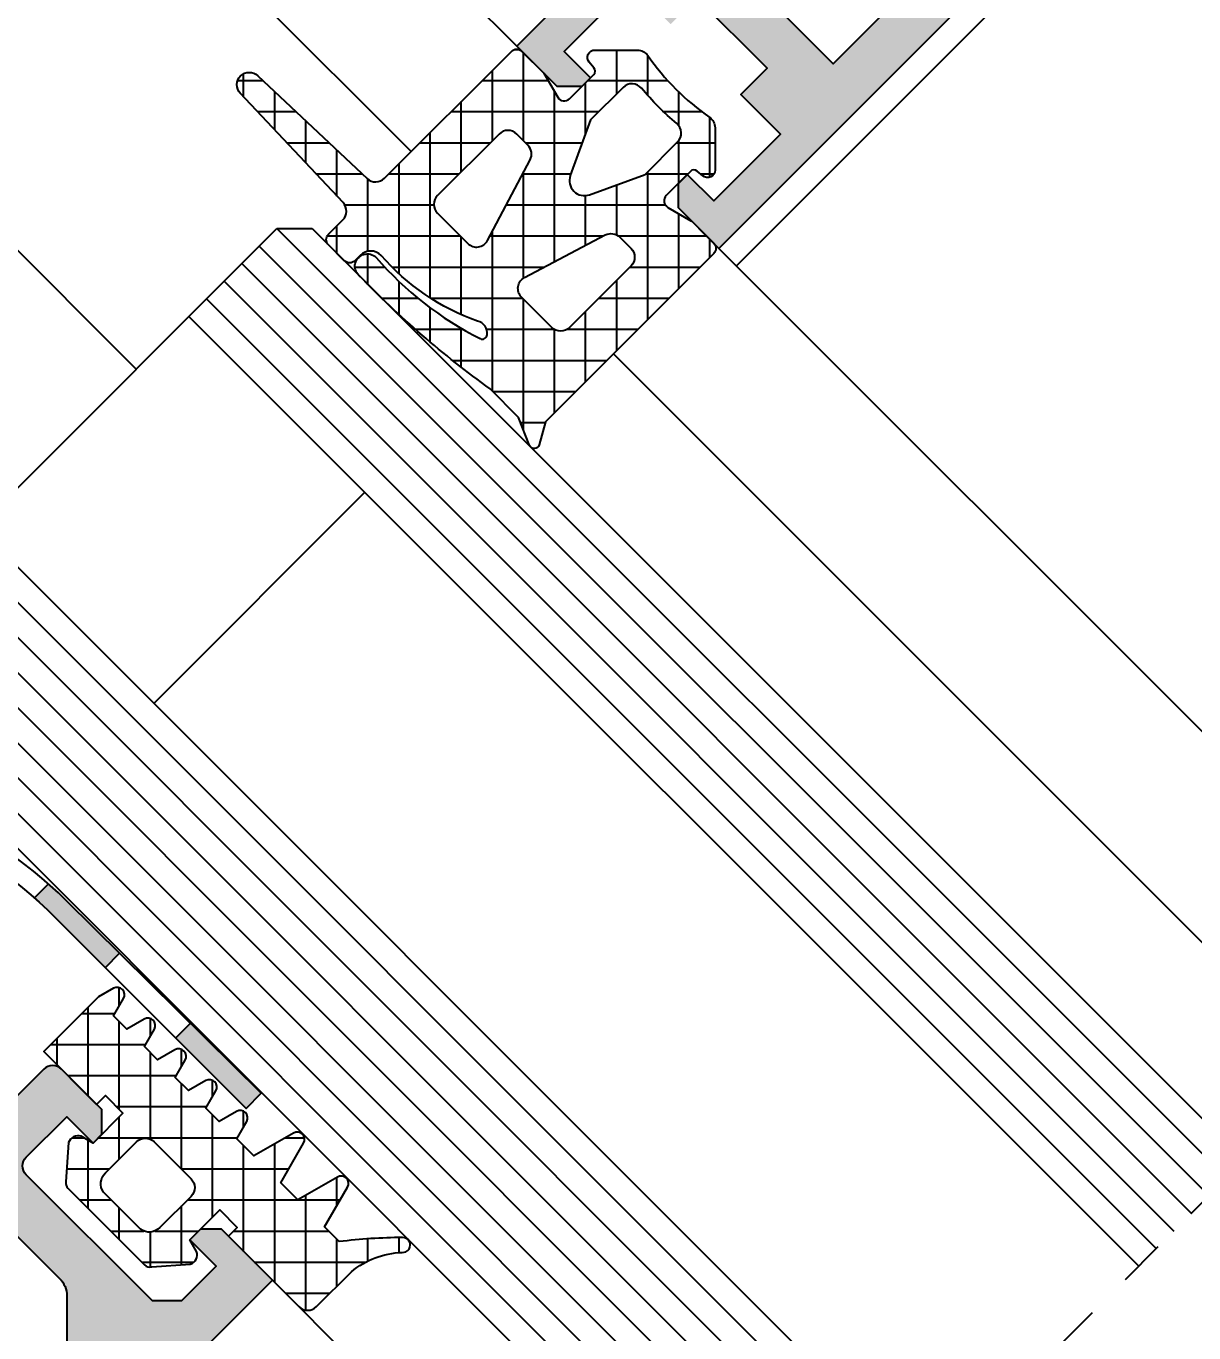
# Model space of a CAD drawing. Extents: x 0 to 4131, y -1600 to 527.
# Drawn here: x 127.5 to 174.4, y -249.1 to -196.6 of the extents above; entities that cross this region are included whole.
import ezdxf

# ---------------------------------------------------------------- set-up
doc = ezdxf.new("R2010")
doc.units = 0
doc.header["$LTSCALE"] = 7.5
doc.header["$MEASUREMENT"] = 0
doc.linetypes.add('CENTER', pattern=[2, 1.25, -0.25, 0.25, -0.25])
doc.layers.get('0').update_dxf_attribs({"linetype": 'CONTINUOUS'})
doc.layers.get('DEFPOINTS').update_dxf_attribs({"linetype": 'CONTINUOUS'})
for name, color, linetype in [('ASSI', 1, 'CENTER'), ('FILL', 8, 'CONTINUOUS'), ('FINE', 7, 'CONTINUOUS'), ('GOMMA', 3, 'CONTINUOUS'), ('GROSSA', 4, 'CONTINUOUS'), ('QUOTE', 254, 'CONTINUOUS'), ('TRATTEGGI', 140, 'CONTINUOUS'), ('VETRO', 6, 'CONTINUOUS')]:
    doc.layers.add(name, color=color, linetype=linetype)
doc.styles.get("Standard").update_dxf_attribs({"font": 'romans.shx'})
doc.dimstyles.new('SCALA_1-1$0', dxfattribs={"dimtxt": 2, "dimasz": 1, "dimexe": 1.5, "dimexo": 1.5, "dimgap": 1, "dimtad": 3, "dimdsep": 46, "dimtxsty": 'Standard', "dimblk1": 'PUNTO', "dimblk2": 'PUNTO', "dimsah": 1, "dimcen": 0.09, "dimclrt": 2, "dimadec": 0, "dimazin": 0, "dimtfac": 0.7, "dimtmove": 0, "dimatfit": 3, "dimldrblk": 'PUNTO', "dimfxl": 1, "dimtolj": 2, "dimarcsym": 0})
pattern_1 = [(90, (6.193382572064079, -320), (-1.25, 2.220446049250313e-16), []), (180, (6.193382572064079, -320), (-2.220446049250313e-16, -1.25), [])]

# ---------------------------------------------------------------- blocks, each defined once
blk = doc.blocks.new('PUNTO')
blk.add_line((-1, 0), (1, 0))
at = {"const_width": 0.35}
blk.add_lwpolyline([(-0.1750000000000114, 0, 1), (0.1750000000000114, 0, 1)], format="xyb", close=True, dxfattribs=at)
blk = doc.blocks.new('*D107')
at = {"layer": 'DEFPOINTS', "color": 0, "transparency": 16777216}
for p in [(176.423119323857, -242.1720285458826), (158.0383430130067, -260.5568048567329), (168.7805694265873, -271.2990312703136)]:
    blk.add_point(p, dxfattribs=at)
at = {"layer": 'QUOTE', "color": 0, "lineweight": -2, "transparency": 16777216}
for p, q in [((177.4837794956368, -243.2326887176624), (188.2260059092174, -253.9749151312431)), ((186.4582389562511, -253.6213617406498), (169.4876762077739, -270.5919244891271)), ((159.0990031847865, -261.6174650285128), (169.8412295983671, -272.3596914420934))]:
    blk.add_line(p, q, dxfattribs=at)
for p, rotation in [((187.1653457374376, -252.9142549594633), 45), ((168.7805694265873, -271.2990312703136), 225)]:
    blk.add_blockref('PUNTO', p, dxfattribs=dict(at, rotation=rotation))
at = {"layer": 'QUOTE', "color": 2, "transparency": 16777216, "insert": (176.5587440196393, -260.6924295525154), "char_height": 2, "attachment_point": 5, "rotation": 45}
blk.add_mtext('\\A2;26', dxfattribs=at)

msp = doc.modelspace()

# ---------------------------------------------------------------- hatches: boundary and pattern name
at = {"layer": 'FILL'}
h = msp.add_hatch(color=253, dxfattribs=at)
edge = h.paths.add_edge_path(flags=16)
edge.add_arc((138.8041027293704, -142.3261781519196), 1, 45, 180, ccw=False)
edge.add_line((139.5112095105569, -141.6190713707331), (177.9322382548698, -180.0401001150463))
edge.add_line((177.9322382548698, -180.0401001150463), (168.0320247907283, -189.9403135791877))
edge.add_line((168.0320247907283, -189.9403135791877), (137.8041027293704, -159.7123915172603))
edge.add_line((137.8041027293704, -159.7123915172603), (137.8041027293704, -142.3261781519196))
edge = h.paths.add_edge_path()
edge.add_arc((123.1541027293704, -186.5966627652919), 1, 180, 270, ccw=False)
edge.add_line((122.1541027293704, -186.5966627652919), (122.1541027293704, -179.0966627652918))
edge.add_line((122.1541027293704, -179.0966627652918), (122.6541027293704, -179.0966627652918))
edge.add_arc((122.6541027293704, -180.0966627652918), 1, 0, 90, ccw=False)
edge.add_line((123.6541027293704, -180.0966627652918), (123.6541027293704, -186.0966627652919))
edge.add_line((123.6541027293704, -186.0966627652919), (125.1541027293704, -186.0966627652918))
edge.add_line((125.1541027293704, -186.0966627652918), (125.1541027293704, -185.5966627652919))
edge.add_line((125.1541027293704, -185.5966627652919), (135.8041027293706, -185.4966627652918))
edge.add_line((135.8041027293706, -185.4966627652918), (135.8041027293706, -175.2062948634196))
edge.add_arc((136.8041027293706, -175.2062948634196), 1, 135, 180, ccw=False)
edge.add_line((136.096995948184, -174.4991880822331), (142.2226272708758, -168.3735567595412))
edge.add_arc((141.5155204896893, -167.6664499783547), 0.9999999999999678, 315, 405.0000000173966)
edge.add_line((142.2226272706611, -166.9593431969535), (136.0969959483987, -160.833711878411))
edge.add_arc((136.8041027293706, -160.1266050970098), 0.9999999999999679, 179.9999999999984, 225.0000000173966, ccw=False)
edge.add_line((135.8041027293706, -160.1266050970097), (135.8041027293708, -140.1611449038939))
edge.add_line((135.8041027293708, -140.1611449038939), (135.3041027293702, -140.1611449038939))
edge.add_line((135.3041027293702, -140.1611449038939), (135.3041027293701, -137.6136932438532))
edge.add_line((135.3041027293701, -137.6136932438532), (137.5058313836771, -137.6136932438532))
edge.add_arc((137.5058313836771, -139.6136932438532), 1.999999999999972, 45, 89.9999999999992, ccw=False)
edge.add_line((138.9200449460502, -138.1994796814801), (179.346451817243, -178.6258865526732))
edge.add_arc((177.9322382548699, -180.0401001150463), 1.999999999999996, -44.999999999999886, 45.000000000000625, ccw=False)
edge.add_line((179.346451817243, -181.4543136774194), (155.3041027293703, -205.4966627652918))
edge.add_line((155.3041027293703, -205.4966627652918), (153.6777571326412, -203.8703171685626))
edge.add_line((153.6777571326412, -203.8703171685626), (153.6777571326412, -202.8803676749015))
edge.add_line((153.6777571326412, -202.8803676749015), (154.0313105232345, -202.5268142843082))
edge.add_line((154.0313105232345, -202.5268142843082), (155.0919706950143, -203.587474456088))
edge.add_line((155.0919706950143, -203.587474456088), (157.7789764635232, -200.9004686875793))
edge.add_line((157.7789764635232, -200.9004686875793), (156.1879862058534, -199.3094784299095))
edge.add_line((156.1879862058534, -199.3094784299095), (157.2486463776334, -198.2488182581296))
edge.add_line((157.2486463776334, -198.2488182581296), (154.4202192528872, -195.4203911333834))
edge.add_line((154.4202192528872, -195.4203911333834), (153.3595590811072, -196.4810513051632))
edge.add_line((153.3595590811072, -196.4810513051632), (151.7685688234374, -194.8900610474935))
edge.add_line((151.7685688234374, -194.8900610474935), (149.0815630549288, -197.5770668160024))
edge.add_line((149.0815630549288, -197.5770668160024), (150.1422232267085, -198.6377269877822))
edge.add_line((150.1422232267085, -198.6377269877822), (149.7886698361152, -198.9912803783755))
edge.add_line((149.7886698361152, -198.9912803783755), (148.7987203424542, -198.9912803783755))
edge.add_line((148.7987203424542, -198.9912803783755), (147.1723747457251, -197.3649347816464))
edge.add_line((147.1723747457251, -197.3649347816464), (152.4756756046241, -192.0616339227474))
edge.add_arc((153.1827823858108, -192.7687407039341), 1.000000000000159, 45.000000000000625, 135.0000000000005, ccw=False)
edge.add_line((153.8898891669974, -192.0616339227474), (159.900296807083, -198.072041562833))
edge.add_line((159.900296807083, -198.072041562833), (166.6178112283552, -191.3545271415608))
edge.add_line((166.6178112283552, -191.3545271415608), (150.7079086516577, -175.4446245648635))
edge.add_line((150.7079086516577, -175.4446245648635), (138.6558704512292, -187.4966627652918))
edge.add_line((138.6558704512292, -187.4966627652918), (129.9869454418449, -187.5966627652919))
edge.add_line((129.9869454418449, -187.5966627652919), (129.4041027293704, -187.0138200528173))
edge.add_line((129.4041027293704, -187.0138200528173), (128.8212600168956, -187.5966627652919))
edge.add_line((128.8212600168956, -187.5966627652919), (123.1541027293704, -187.5966627652919))
edge = h.paths.add_edge_path(flags=16)
edge.add_line((137.8041027293706, -183.1057898000312), (137.8041027293705, -175.6205084257928))
edge.add_line((137.8041027293705, -175.6205084257928), (144.3439476146502, -169.0806635405131))
edge.add_line((144.3439476146502, -169.0806635405131), (149.293695082956, -174.0304110088189))
edge.add_line((149.293695082956, -174.0304110088189), (139.5112095105571, -183.8128965812178))
edge.add_arc((138.8041027293706, -183.1057898000312), 1.000000000000008, 180, 315, ccw=False)
h = msp.add_hatch(dxfattribs=at)
h.set_pattern_fill('ANSI37', color=137, scale=10, angle=45, style=0)
h.set_pattern_definition(pattern_1)
h.paths.add_polyline_path([(141.7276525305887, -205.7795054777666, 0.4142135623731505), (140.8791243931647, -205.7795054777666), (140.6669923588089, -205.9916375121226, -0.4142135623731228), (140.2427282900969, -205.9916375121225), (139.606332187029, -205.3552414090546, -0.4142135623730328), (139.606332187029, -204.9309773403427), (140.1827164089244, -204.3545931184473, 0.4052432957209233), (140.1934101568764, -203.6585137842213), (136.0601045331442, -199.2630956438898, -0.9697392325154671), (136.7668776153224, -198.5563225617117), (141.1622957556538, -202.6896281854439, 0.4052432957209527), (141.8583750898799, -202.6789344374918), (146.960242711369, -197.5770668160026, -0.4142135623730605), (147.384506780081, -197.5770668160026), (148.261947812658, -198.4545078485797), (148.8217554337933, -199.4241230908502, 0.4931454260313687), (149.2936950892848, -199.4862551252062), (150.2677967970794, -198.5121534174116, 0.3888787318529054), (150.2795843294659, -198.2421745392371), (150.0894046278713, -198.0155271966231, -0.6370702608073893), (150.319217960807, -197.5226909137172), (152.0280011200967, -197.5226909137171, -0.245419911510869), (152.4383563709004, -197.7370187797281, 0.08886043818028097), (154.9320187071932, -200.2306811160209, -0.245419911510869), (155.1463465732042, -200.6410363668246), (155.1463465732042, -202.3498195299913, -0.6370702608073868), (154.6535102902983, -202.579632862927), (154.42686297178, -202.3894531815512, 0.3888787318529585), (154.1568840936054, -202.4012407139376), (153.1827823858107, -203.3753424217323, 0.4931454260312704), (153.2449144201667, -203.8472820772236), (154.180325340223, -204.387341823721, -0.06554346281530475), (154.242457374579, -204.4350174105004), (155.0919706950144, -205.2845307309358, -0.4142135623730882), (155.0919706950144, -205.7087947996477), (148.3302886664772, -212.4704768281851), (148.0721765916396, -213.3991074616786, -0.7195149494985242), (147.6934293163465, -213.418927699475), (147.2481622221178, -212.2899646629567), (146.1064002133946, -211.1482026542336, -0.0438089134303663), (140.8291861191236, -206.5849223043577, -1.011468768470254), (141.5172443723872, -205.8593564482422, 0.0977940455191477), (145.6997608576076, -209.1249635314589, 0.5226703353464226), (145.9892301226225, -208.9698321732365, 0.3865361286483857), (145.5972879116483, -208.4232542258168, -0.128677634309053)])
h.paths.add_polyline_path([(146.0013676306299, -205.177333705681), (147.710601855598, -201.9368204623433, 0.3288304544284904), (147.6219044823841, -201.3499984242383), (147.1723747457251, -200.9004686875792, 0.4142135623730941), (146.4652679645385, -200.9004686875792), (143.9903942303855, -203.3753424217322, 0.4142135623730986), (143.9903942303856, -204.0824492029188), (145.2055634762295, -205.2976184487625, 0.5050829045456721)], flags=16)
h.paths.add_polyline_path([(147.3714190622542, -207.4634740347871), (148.5865883080978, -208.6786432806311, 0.4142135623731152), (149.2936950892844, -208.6786432806311), (151.7685688234374, -206.2037695464781, 0.4142135623730941), (151.7685688234374, -205.4966627652915), (151.3190390867784, -205.0471330286326, 0.3288304544284982), (150.7322170486734, -204.9584356554187), (147.4917038053357, -206.6676698803868, 0.5050829045456721)], flags=16)
h.paths.add_polyline_path([(150.0969322709197, -203.3411328721429), (152.3342542483867, -202.5268142843079), (153.6434098336649, -201.2176586990304, 0.4410091218321674), (153.6099671560588, -200.4800100970231, -0.04533686841581842), (152.1890274139937, -199.0590703549585, 0.441009121832057), (151.4513788119866, -199.0256276773521), (150.1422232267087, -200.3347832626301), (149.3279046161094, -202.572105212345, 0.6370702585280285)], flags=16)
h = msp.add_hatch(color=256, dxfattribs=at)
h.paths.add_polyline_path([(134.0564440045656, -236.645855702802), (133.4637423732136, -237.238557334154), (136.2921694979597, -240.0669844589003), (136.9028296697396, -239.4563242871204)])
h.paths.add_polyline_path([(129.0648294866718, -231.7172278084122, 0.01369549025442223), (128.344580802322, -231.0440104060607), (127.7806987577927, -231.60789245059, -0.01604170369000387), (128.6229681037838, -232.3977830647243), (130.6353152484674, -234.4101302094078), (131.2100583393916, -233.8353871184836)])
h.paths.add_polyline_path([(120.7188494468362, -227.0470757273139), (120.5489033393845, -227.7377319187314, -0.06095876232866487), (124.604400683539, -229.3730183160384), (124.9738717559236, -228.6891447683289, 0.0636017682617765)])
h.paths.add_polyline_path([(116.3817093205294, -226.5257051260821), (112.6475529785001, -226.5257051260821), (112.6475529785, -227.1257051260821), (115.8950460424259, -227.1257051260821, -0.006777121016599684), (116.3829315266864, -227.1323183477613)])
h.paths.add_polyline_path([(107.7606524802306, -226.5257051260821), (104.0264961382013, -226.5257051260821), (104.0252739320442, -227.1323183477614, -0.006777121016600479), (104.5131594163048, -227.1257051260821), (107.7606524802306, -227.1257051260821)])
h.paths.add_polyline_path([(99.68935601189446, -227.047075727314, 0.06360176826177646), (95.4343337028071, -228.6891447683289), (95.80380477519171, -229.3730183160385, -0.06095876232866458), (99.85930211934618, -227.7377319187314)])
h.paths.add_polyline_path([(91.78523735494687, -232.3977830647243, -0.01604170369000344), (92.62750670093794, -231.60789245059), (92.06362465640865, -231.0440104060607, 0.01369549025442181), (91.34337597205888, -231.7172278084122), (89.1981471193391, -233.8353871184836), (89.77289021026331, -234.4101302094078)])
h.paths.add_polyline_path([(86.9444630855171, -237.238557334154), (86.35176145416511, -236.645855702802), (83.50537578899105, -239.4563242871204), (84.11603596077094, -240.0669844589003)])
h = msp.add_hatch(dxfattribs=at)
h.set_pattern_fill('ANSI37', color=137, scale=10, angle=45, style=0)
h.set_pattern_definition(pattern_1)
edge = h.paths.add_edge_path(flags=16)
edge.add_arc((133.727444586712, -243.2514127769244), 0.500000000000004, -44.999999999999886, 45, ccw=False)
edge.add_line((134.0809979773052, -243.6049661675176), (132.8286193297718, -244.8573448150511))
edge.add_arc((132.3992008999055, -244.4470934517595), 0.593890872965251, 234.0811993230829, 316.3076584923842, ccw=False)
edge.add_line((132.0508018704666, -244.9280554931697), (130.5658776299749, -243.4431312526779))
edge.add_arc((131.0468396713851, -243.094732223239), 0.5938908729652602, 133.6923415076158, 215.9188006769171, ccw=False)
edge.add_line((130.6365883080935, -242.6653137933727), (131.8889669556269, -241.4129351458393))
edge.add_arc((132.2425203462202, -241.7664885364326), 0.500000000000004, 45, 135, ccw=False)
edge.add_line((132.5960737368135, -241.4129351458393), (134.0809979773052, -242.8978593863311))
edge = h.paths.add_edge_path()
edge.add_line((130.362726438662, -235.5852651384641), (128.1617145739405, -237.7862770031855))
edge.add_line((128.1617145739405, -237.7862770031855), (130.2830349175001, -239.9075973467453))
edge.add_line((130.2830349175001, -239.9075973467453), (130.6365883080935, -239.5540439561518))
edge.add_line((130.6365883080935, -239.5540439561518), (131.3436950892801, -240.2611507373384))
edge.add_line((131.3436950892801, -240.2611507373384), (130.1416135612629, -241.4632322653556))
edge.add_line((130.1416135612629, -241.4632322653556), (129.6685393565166, -241.1901027458987))
edge.add_arc((129.5406667436134, -241.5736714102533), 0.404322056540923, 71.56284757144891, 161.1405682319195)
edge.add_line((129.1580509305113, -241.4429753316217), (129.0491019946277, -243.0170761552169))
edge.add_arc((129.344369691636, -243.0701514517629), 0.3000000000000366, 169.8097268557253, 224.9999999999866)
edge.add_line((129.13223765728, -243.2822834861189), (132.2125594370559, -246.3626052658948))
edge.add_arc((132.4246914714121, -246.1504732315387), 0.3000000000002054, 224.9999999999712, 284.9999999999726)
edge.add_line((132.5023371849427, -246.4402509794257), (134.0509577915229, -246.3358821926333))
edge.add_arc((133.9202617128913, -245.9532663795312), 0.404322056540851, 288.8594317680767, 378.4371524285435)
edge.add_line((134.3038303772459, -245.825393766628), (134.030700857789, -245.3523195618816))
edge.add_line((134.030700857789, -245.3523195618816), (135.232782385806, -244.1502380338645))
edge.add_line((135.232782385806, -244.1502380338645), (135.9398891669925, -244.8573448150511))
edge.add_line((135.9398891669925, -244.8573448150511), (135.5863357763993, -245.2108982056443))
edge.add_line((135.5863357763993, -245.2108982056443), (138.4147629011455, -248.0393253303905))
edge.add_arc((138.7683162917388, -247.6857719397972), 0.500000000000004, 225, 315)
edge.add_line((139.121869682332, -248.0393253303905), (140.5257743848999, -246.6354206278226))
edge.add_arc((142.6887456467129, -249.2400102825501), 3.385606585080775, 92.13501923423428, 129.7078029664134, ccw=False)
edge.add_arc((142.592862019103, -245.5582824872807), 0.3000000000000274, 264.2137183734672, 451.8978074506102)
edge.add_arc((142.8151220207733, -268.5625540125064), 23.30526370252786, 90.57085894691878, 96.8362191368786)
edge.add_line((140.0410582385124, -245.4229799806381), (139.4514496649153, -244.8333714070411))
edge.add_line((139.4514496649153, -244.8333714070411), (140.3716267971285, -243.2395778620847))
edge.add_arc((140.1118191759932, -243.0895778620847), 0.2999999999999903, 329.9999999999945, 480.0000000000044)
edge.add_line((139.9618191759932, -242.8297702409494), (138.3680256310368, -243.7499473731626))
edge.add_line((138.3680256310368, -243.7499473731626), (137.6836827119488, -243.0656044540746))
edge.add_line((137.6836827119488, -243.0656044540746), (138.6038598441621, -241.4718109091183))
edge.add_arc((138.3440522230268, -241.3218109091183), 0.2999999999999903, 329.9999999999945, 480.0000000000044)
edge.add_line((138.1940522230267, -241.0620032879829), (136.6002586780705, -241.9821804201962))
edge.add_line((136.6002586780705, -241.9821804201962), (135.9159157589825, -241.2978375011083))
edge.add_line((135.9159157589825, -241.2978375011083), (136.3184548009908, -240.60061942832))
edge.add_arc((136.0586471798554, -240.45061942832), 0.3000000000000253, 330.0000000000047, 480.0000000000112)
edge.add_line((135.9086471798553, -240.1908118071846), (135.211429107067, -240.5933508491928))
edge.add_line((135.211429107067, -240.5933508491928), (134.6784788919061, -240.0604006340319))
edge.add_line((134.6784788919061, -240.0604006340319), (135.0810179339143, -239.3631825612435))
edge.add_arc((134.821210312779, -239.2131825612435), 0.3000000000000537, 329.9999999999953, 480.0000000000057)
edge.add_line((134.6712103127789, -238.9533749401081), (133.9739922399905, -239.3559139821163))
edge.add_line((133.9739922399905, -239.3559139821163), (133.4410420248295, -238.8229637669553))
edge.add_line((133.4410420248295, -238.8229637669553), (133.8435810668379, -238.1257456941671))
edge.add_arc((133.5837734457025, -237.975745694167), 0.3000000000000958, 330.000000000003, 480.0000000000137)
edge.add_line((133.4337734457023, -237.7159380730317), (132.7365553729141, -238.1184771150399))
edge.add_line((132.7365553729141, -238.1184771150399), (132.2036051577531, -237.5855268998789))
edge.add_line((132.2036051577531, -237.5855268998789), (132.6061441997614, -236.8883088270906))
edge.add_arc((132.346336578626, -236.7383088270906), 0.3000000000000958, 330.000000000003, 480.0000000000137)
edge.add_line((132.1963365786259, -236.4785012059552), (131.4991185058377, -236.8810402479635))
edge.add_line((131.4991185058377, -236.8810402479635), (130.9661682906766, -236.3480900328024))
edge.add_line((130.9661682906766, -236.3480900328024), (131.3687073326849, -235.6508719600142))
edge.add_arc((131.1088997115495, -235.5008719600141), 0.3000000000000537, 329.9999999999953, 480.0000000000057)
edge.add_line((130.9588997115495, -235.2410643388788), (130.362726438662, -235.5852651384641))
msp.add_hatch(color=253, dxfattribs=at).paths.add_polyline_path([(137.0063043700382, -263.3428787209848, 0.3639702342662042), (137.4987082465443, -262.9297028098182), (138.8541027293654, -255.2428787209845), (138.8541027293654, -254.650360118743), (137.8466213316069, -253.6428787209845), (136.0899460628418, -253.6428787209845), (131.5333985677399, -253.1242284600641, -0.3813941841837299), (131.0899460628416, -252.6274363699524), (131.0899460628415, -250.3070922833577, -0.4142135623731096), (131.5899460628415, -249.8070922833577), (134.5256756046192, -249.8070922833577), (137.3541027293654, -246.9786651586115), (135.3034930639243, -244.9280554931705), (134.4549649265004, -244.9280554931705), (134.0307008577885, -245.3523195618824), (135.0913610295685, -246.4129797336621), (133.6972484798729, -247.8070922833577), (132.5256756046192, -247.8070922833577), (127.4546077927535, -242.7360244714923, -0.414213562373095), (127.4546077927535, -242.0289176903058), (129.0809533894827, -240.4025720935765), (130.1416135612625, -241.4632322653564), (130.4951669518559, -241.1096788747629), (130.4951669518559, -240.1197293811022), (128.8688213685948, -238.4933837851295, 0.4142135629764006), (128.16171458668, -238.4933837830944), (124.6261806681249, -242.0289176885805, 0.4142135628956156), (124.6261806674488, -242.7360244703977), (128.7970528440735, -246.9068966475584, -0.1989123673629611), (129.0899460628415, -247.6140034286995), (129.0899460628415, -253.8375896529903, 0.389620444889014), (129.5476516708576, -254.3357976260365), (134.9473602140326, -254.794195327559, -0.755455697029795), (135.8129538337852, -255.2137797138073), (134.9085552920948, -260.3428787209848), (123.1496501666357, -260.3428787209848), (122.2041027293653, -254.9804127304066), (122.2041027293653, -252.2428787209844, 0.4142135623730859), (121.2041027293653, -251.2428787209844), (110.2041027293653, -251.2428787209841), (99.20410272936526, -251.2428787209844, 0.4142135623730857), (98.20410272936527, -252.2428787209844), (98.20410272936527, -254.9804127304066), (97.25855529209485, -260.3428787209848), (85.49965016663583, -260.3428787209848), (84.59525162494543, -255.2137797138073, -0.7554556970297853), (85.46084524469796, -254.794195327559), (90.86055378787297, -254.3357976260365, 0.3896204448890148), (91.31825939588902, -253.8375896529903), (91.31825939588902, -247.6140034286997, -0.1989123673796542), (91.61115261470248, -246.9068966475131), (95.78202479072326, -242.7360244714922, 0.4142135623730833), (95.78202479072326, -242.0289176903058), (92.24649088479062, -238.493383784373, 0.4142135623730893), (91.53938410360405, -238.493383784373), (89.91303850687467, -240.1197293811022), (89.91303850687478, -241.1096788747629), (90.26659189746812, -241.4632322653564), (91.32725206924789, -240.4025720935765), (92.9535976659771, -242.0289176903057, -0.4142135623730951), (92.9535976659771, -242.7360244714922), (87.88252985411162, -247.8070922833577), (86.71095697885784, -247.8070922833577), (85.31684442916224, -246.4129797336621), (86.37750460094202, -245.3523195618824), (85.95324053223027, -244.9280554931705), (85.10471239480643, -244.9280554931705), (83.05410272936541, -246.9786651586115), (85.88252985411162, -249.8070922833577), (88.81825939588902, -249.8070922833577, -0.4142135623730951), (89.31825939588902, -250.3070922833577), (89.31825939588902, -252.6274363699522, -0.3813941841837436), (88.87480689099067, -253.1242284600641), (84.31825939588903, -253.6428787209845), (82.56158412712381, -253.6428787209845), (81.55410272936541, -254.650360118743), (81.55410272936541, -255.2428787209845), (82.90949721218652, -262.9297028098183, 0.3639702342662014), (83.40190108869257, -263.3428787209848), (99.35630437003805, -263.3428787209848, 0.3639702342662036), (99.84870824654415, -262.9297028098183), (101.2041027293653, -255.2428787209845), (101.2041027293653, -254.2428787209844), (109.7041027293654, -254.2428787209841), (110.2041027293653, -253.7428787209841), (110.7041027293652, -254.2428787209841), (119.2041027293653, -254.2428787209844), (119.2041027293653, -255.2428787209845), (120.5594972121865, -262.9297028098183, 0.3639702342661999), (121.0519010886926, -263.3428787209848)])

# ---------------------------------------------------------------- linework, layer by layer
at = {"layer": 'ASSI'}
msp.add_line((142.4742583577692, -276.1208895119704), (208.2655678127364, -210.3295800570032), dxfattribs=at)
at = {"layer": 'FINE'}
for p, q in [((142.9297340586061, -201.6075754687656), (129.9188213551324, -188.5966627652919)), ((147.1723747457251, -197.3649347816462), (138.4041027293707, -188.5966627652919)), ((131.8753921091047, -210.3522233924877), (121.7041027293653, -200.1809340127484)), ((184.2012939169092, -234.3938539528303), (155.3041027293705, -205.4966627652917)), ((179.9586532297901, -238.6364946399495), (151.0614620422514, -209.7393034524108)), ((127.7806987577927, -231.6078924505901), (128.344580802322, -231.0440104060608)), ((130.6353152484674, -234.4101302094078), (131.2100583393915, -233.8353871184837)), ((133.4637423732135, -237.2385573341541), (134.0564440045655, -236.645855702802)), ((154.4852927202466, -264.1098551494929), (137.3541027293654, -246.9786651586115))]:
    msp.add_line(p, q, dxfattribs=at)
msp.add_lwpolyline([(176.5173061649668, -185.6976728920687), (156.0112095105569, -206.2037695464783)], dxfattribs=at)
msp.add_lwpolyline([(104.5131594163048, -227.1257051260821), (115.8950460424259, -227.1257051260821, -0.1989123673796587), (128.6229681037838, -232.3977830647243), (136.2921694979598, -240.0669844589003), (136.9028296697396, -239.4563242871204), (129.0648294866718, -231.7172278084122, 0.1972627789499062), (116.4179757750669, -226.5257051260821), (103.9902296836639, -226.5257051260821, 0.1972627789499062), (91.34337597205888, -231.7172278084122), (83.5053757889911, -239.4563242871204), (84.11603596077094, -240.0669844589003), (91.78523735494687, -232.3977830647243, -0.1989123673796587)], format="xyb", close=True, dxfattribs=at)
at = {"layer": 'GOMMA'}
for points in [[(148.8217554337933, -199.4241230908502, 0.4931454260313097), (149.2936950892847, -199.4862551252064), (150.2677967970794, -198.5121534174116, 0.3888787318529617), (150.2795843294659, -198.2421745392371), (150.0894046278713, -198.0155271966231, -0.6370702608074126), (150.319217960807, -197.5226909137172), (152.0280011200967, -197.5226909137171, -0.245419911510869), (152.4383563709004, -197.7370187797281, 0.08886043818028098), (154.9320187071932, -200.2306811160209, -0.245419911510869), (155.1463465732042, -200.6410363668246), (155.1463465732042, -202.3498195299913, -0.6370702608073866), (154.6535102902983, -202.579632862927), (154.42686297178, -202.3894531815512, 0.3888787318529379), (154.1568840936054, -202.4012407139376), (153.1827823858107, -203.3753424217323, 0.4931454260312896), (153.2449144201667, -203.8472820772236), (154.180325340223, -204.387341823721, -0.06554346281524528), (154.2424573745789, -204.4350174105004), (155.0919706950144, -205.2845307309358, -0.4142135623730882), (155.0919706950144, -205.7087947996477), (148.3302886664773, -212.470476828185), (148.0721765916396, -213.3991074616786, -0.7195149494985749), (147.6934293163465, -213.418927699475), (147.2481622221177, -212.2899646629567), (146.1064002133946, -211.1482026542336, -0.04380891343036632), (140.8291861191236, -206.5849223043577, -1.011468768470285), (141.5172443723872, -205.8593564482422, 0.09779404551914772), (145.6997608576076, -209.1249635314589, 0.5226703353464227), (145.9892301226225, -208.9698321732365, 0.3865361286483857), (145.5972879116483, -208.4232542258168, -0.128677634309053), (141.7276525305887, -205.7795054777666, 0.414213562373095), (140.8791243931648, -205.7795054777666), (140.6669923588089, -205.9916375121226, -0.414213562373095), (140.2427282900969, -205.9916375121225), (139.606332187029, -205.3552414090546, -0.4142135623730466), (139.606332187029, -204.9309773403427), (140.1827164089244, -204.3545931184473, 0.4052432957209716), (140.1934101568764, -203.6585137842213), (136.0601045331442, -199.2630956438898, -0.9697392325154702), (136.7668776153224, -198.5563225617117), (141.1622957556538, -202.6896281854439, 0.4052432957209527), (141.8583750898799, -202.6789344374918), (146.960242711369, -197.5770668160026, -0.4142135623730881), (147.384506780081, -197.5770668160026), (148.261947812658, -198.4545078485797)], [(153.6099671560588, -200.4800100970231, -0.04533686841581842), (152.1890274139937, -199.0590703549585, 0.4410091218320485), (151.4513788119866, -199.0256276773521), (150.1422232267088, -200.33478326263), (149.3279046161094, -202.572105212345, 0.6370702608074954), (150.0969322745763, -203.341132870812), (152.3342542483867, -202.5268142843079), (153.6434098336649, -201.2176586990304, 0.4410091218321674)], [(147.6219044823841, -201.3499984242383), (147.1723747457251, -200.9004686875792, 0.4142135623730941), (146.4652679645385, -200.9004686875792), (143.9903942303855, -203.3753424217322, 0.4142135623731153), (143.9903942303856, -204.0824492029189), (145.2055634762295, -205.2976184487625, 0.5050829045456721), (146.0013676306299, -205.177333705681), (147.710601855598, -201.9368204623433, 0.3288304544284983)], [(151.3190390867784, -205.0471330286326), (151.7685688234374, -205.4966627652915, -0.4142135623730941), (151.7685688234374, -206.2037695464781), (149.2936950892844, -208.6786432806311, -0.4142135623731153), (148.5865883080978, -208.6786432806311), (147.3714190622542, -207.4634740347871, -0.5050829045456721), (147.4917038053357, -206.6676698803868), (150.7322170486734, -204.9584356554187, -0.3288304544284983)], [(130.362726438662, -235.5852651384641), (128.1617145739405, -237.7862770031855), (130.2830349175001, -239.9075973467453), (130.6365883080935, -239.5540439561518), (131.3436950892801, -240.2611507373384), (130.1416135612629, -241.4632322653556), (129.6685393565166, -241.1901027458987, 0.4120565348848838), (129.1580509305113, -241.4429753316217), (129.0491019946277, -243.0170761552169, 0.2455785569891666), (129.13223765728, -243.2822834861189), (132.2125594370559, -246.3626052658948, 0.2679491924311319), (132.5023371849427, -246.4402509794257), (134.0509577915229, -246.3358821926333, 0.4120565348848713), (134.3038303772459, -245.825393766628), (134.030700857789, -245.3523195618816), (135.232782385806, -244.1502380338645), (135.9398891669925, -244.8573448150511), (135.5863357763993, -245.2108982056443), (138.4147629011455, -248.0393253303905, 0.4142135623730951), (139.121869682332, -248.0393253303905), (140.5257743848999, -246.6354206278226, -0.1654269208915609), (142.5626165923372, -245.8567539501708, 1.069409511220921), (142.5829269394439, -245.2584470420909, 0.02734460341434418), (140.0410582385124, -245.4229799806381), (139.4514496649153, -244.8333714070411), (140.3716267971285, -243.2395778620847, 0.7673269879790295), (139.9618191759932, -242.8297702409494), (138.3680256310368, -243.7499473731626), (137.6836827119488, -243.0656044540746), (138.6038598441621, -241.4718109091183, 0.7673269879790295), (138.1940522230267, -241.0620032879829), (136.6002586780705, -241.9821804201962), (135.9159157589825, -241.2978375011083), (136.3184548009908, -240.60061942832, 0.7673269879790295), (135.9086471798553, -240.1908118071846), (135.211429107067, -240.5933508491928), (134.6784788919061, -240.0604006340319), (135.0810179339143, -239.3631825612435, 0.7673269879790295), (134.6712103127789, -238.9533749401081), (133.9739922399905, -239.3559139821163), (133.4410420248295, -238.8229637669553), (133.8435810668379, -238.1257456941671, 0.7673269879790295), (133.4337734457023, -237.7159380730317), (132.7365553729141, -238.1184771150399), (132.2036051577531, -237.5855268998789), (132.6061441997614, -236.8883088270906, 0.7673269879790295), (132.1963365786259, -236.4785012059552), (131.4991185058377, -236.8810402479635), (130.9661682906766, -236.3480900328024), (131.3687073326849, -235.6508719600142, 0.7673269879790295), (130.9588997115495, -235.2410643388788)], [(134.0809979773052, -242.8978593863311, -0.4142135623730965), (134.0809979773052, -243.6049661675176), (132.8286193297718, -244.8573448150511, -0.3750113389037734), (132.0508018704666, -244.9280554931697), (130.5658776299749, -243.4431312526779, -0.3750113389037745), (130.6365883080935, -242.6653137933727), (131.8889669556269, -241.4129351458393, -0.4142135623730951), (132.5960737368135, -241.4129351458393)]]:
    msp.add_lwpolyline(points, format="xyb", close=True, dxfattribs=at)
at = {"layer": 'GROSSA'}
for points in [[(179.346451817243, -181.4543136774194), (155.3041027293703, -205.4966627652918), (153.6777571326412, -203.8703171685626), (153.6777571326412, -202.8803676749015), (154.0313105232345, -202.5268142843082), (155.0919706950143, -203.587474456088), (157.7789764635232, -200.9004686875793), (156.1879862058534, -199.3094784299095), (157.2486463776334, -198.2488182581296), (154.4202192528872, -195.4203911333834)], [(153.8898891669974, -192.0616339227474), (159.900296807083, -198.072041562833), (166.6178112283552, -191.3545271415608)]]:
    msp.add_lwpolyline(points, dxfattribs=at)
for points in [[(151.7685688234374, -194.8900610474935), (149.0815630549288, -197.5770668160024), (150.1422232267085, -198.6377269877822), (149.7886698361152, -198.9912803783755), (148.7987203424542, -198.9912803783755), (147.1723747457251, -197.3649347816464), (152.4756756046241, -192.0616339227474, -0.4142135623730951)], [(134.5256756046192, -249.8070922833577), (137.3541027293654, -246.9786651586115), (135.3034930639243, -244.9280554931705), (134.4549649265004, -244.9280554931705), (134.0307008577885, -245.3523195618824), (135.0913610295685, -246.4129797336621), (133.6972484798729, -247.8070922833577), (132.5256756046192, -247.8070922833577), (127.4546077927535, -242.7360244714923, -0.4142135623731009), (127.4546077927535, -242.0289176903057), (129.0809533894827, -240.4025720935765), (130.1416135612625, -241.4632322653564), (130.4951669518559, -241.1096788747629), (130.4951669518559, -240.1197293811022), (128.8688213684039, -238.4933837849386, 0.4142135628909859), (128.1617145865922, -238.4933837831822), (124.6261806680073, -242.0289176886981, 0.4142135628170184), (124.6261806674715, -242.7360244704205), (128.7970528440281, -246.906896647513, -0.1989123673796559), (129.0899460628415, -247.6140034286995), (129.0899460628415, -253.8375896529903, 0.3896204448890086)]]:
    msp.add_lwpolyline(points, format="xyb", dxfattribs=at)
at = {"layer": 'TRATTEGGI'}
for p, q in [((137.5322463585968, -204.6953691429956), (175.7160125426704, -242.8791353270692)), ((136.8251395774103, -205.4024759241821), (175.0089057614839, -243.5862421082557)), ((136.1180327962237, -206.1095827053687), (174.3017989802973, -244.2933488894423)), ((135.4109260150372, -206.8166894865552), (173.5946921991108, -245.0004556706288)), ((134.7038192338506, -207.5237962677417), (172.8875854179242, -245.7075624518154)), ((124.804324297239, -217.4232912043536), (162.9880904813125, -255.6070573884271)), ((124.0972175160524, -218.1303979855401), (162.2809837001259, -256.3141641696137)), ((123.3901107348659, -218.8375047667267), (161.5738769189394, -257.0212709508002)), ((122.6830039536793, -219.5446115479132), (160.8667701377529, -257.7283777319868)), ((121.9758971724928, -220.2517183290997), (160.1596633565663, -258.4354845131733)), ((121.2687903913064, -220.9588251102861), (159.4525565753798, -259.1425912943598)), ((120.5616836101198, -221.6659318914727), (158.7454497941932, -259.8496980755464))]:
    msp.add_line(p, q, dxfattribs=at)
at = {"layer": 'VETRO'}
for p, q in [((120.5616836101198, -221.6659318914727), (137.5322463585968, -204.6953691429956)), ((137.5322463585968, -204.6953691429956), (138.9464599209699, -204.6953691429956)), ((138.9464599209699, -204.6953691429956), (176.423119323857, -242.1720285458826)), ((133.9967124526641, -208.2309030489283), (172.1804786367377, -246.4146692330019)), ((141.0677802645295, -215.3019708607938), (132.582498890291, -223.7872522350325)), ((125.5114310784255, -216.716184423167), (163.6951972624991, -254.8999506072405)), ((158.0383430130067, -260.5568048567329), (120.5616836101199, -223.0801454538458))]:
    msp.add_line(p, q, dxfattribs=at)

# ---------------------------------------------------------------- dimensions: what is measured, and where the dimension line sits
at = {"layer": 'QUOTE'}
dim = msp.add_aligned_dim(p1=(176.423119323857, -242.1720285458826), p2=(158.0383430130067, -260.5568048567329), distance=15.191802284168231, dimstyle='SCALA_1-1$0', dxfattribs=at)
dim.commit()
dim.dimension.update_dxf_attribs({"geometry": '*D107', "text_midpoint": (176.5587440196393, -260.6924295525154)})

doc.saveas('drawing.dxf')
